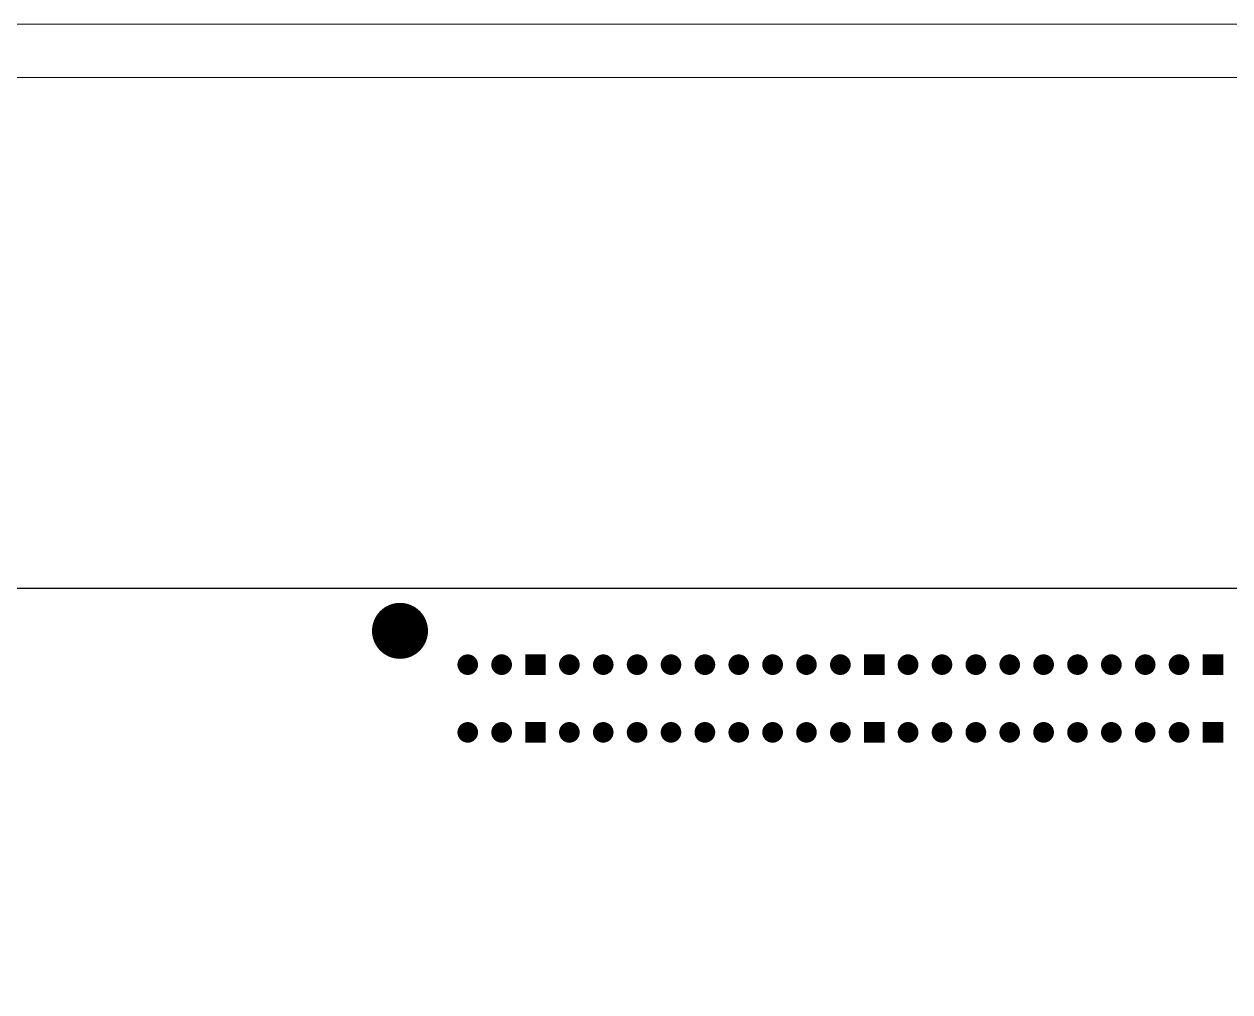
# Model space of a CAD drawing. Extents: x 25 to 880, y 8 to 306.
# Drawn here: x 663.2 to 776.2, y 215.2 to 306 of the extents above; entities that cross this region are included whole.
import ezdxf

# ---------------------------------------------------------------- set-up
doc = ezdxf.new("R2010")
doc.units = 0
doc.header["$MEASUREMENT"] = 0
doc.layers.add('BOT_SILK', color=7, linetype='Continuous')
doc.layers.add('РАМКА', color=7, linetype='Continuous', lineweight=0)

msp = doc.modelspace()

# ---------------------------------------------------------------- linework, layer by layer
at = {"layer": 'BOT_SILK'}
msp.add_lwpolyline([(816.35, 253.07), (525.2, 253.07), (525.2, 124.48), (816.35, 124.48)], close=True, dxfattribs=at)
at = {"layer": 'BOT_SILK', "const_width": 0.25}
for points in [[(700.9, 249.1, -1), (695.9, 249.1, -1)], [(705.59, 245.93, -1), (703.91, 245.93, -1)], [(708.77, 245.93, -1), (707.08, 245.93, -1)], [(715.12, 245.93, -1), (713.43, 245.93, -1)], [(718.29, 245.93, -1), (716.61, 245.93, -1)], [(721.47, 245.93, -1), (719.78, 245.93, -1)], [(724.64, 245.93, -1), (722.96, 245.93, -1)], [(727.82, 245.93, -1), (726.13, 245.93, -1)], [(730.99, 245.93, -1), (729.31, 245.93, -1)], [(734.17, 245.93, -1), (732.48, 245.93, -1)], [(737.34, 245.93, -1), (735.66, 245.93, -1)], [(740.52, 245.93, -1), (738.83, 245.93, -1)], [(746.87, 245.93, -1), (745.18, 245.93, -1)], [(750.04, 245.93, -1), (748.36, 245.93, -1)], [(753.22, 245.93, -1), (751.53, 245.93, -1)], [(756.39, 245.93, -1), (754.71, 245.93, -1)], [(759.57, 245.93, -1), (757.88, 245.93, -1)], [(762.74, 245.93, -1), (761.06, 245.93, -1)], [(765.92, 245.93, -1), (764.23, 245.93, -1)], [(769.09, 245.93, -1), (767.41, 245.93, -1)], [(772.27, 245.93, -1), (770.58, 245.93, -1)], [(705.59, 239.58, -1), (703.91, 239.58, -1)], [(708.77, 239.58, -1), (707.08, 239.58, -1)], [(715.12, 239.58, -1), (713.43, 239.58, -1)], [(718.29, 239.58, -1), (716.61, 239.58, -1)], [(721.47, 239.58, -1), (719.78, 239.58, -1)], [(724.64, 239.58, -1), (722.96, 239.58, -1)], [(727.82, 239.58, -1), (726.13, 239.58, -1)], [(730.99, 239.58, -1), (729.31, 239.58, -1)], [(734.17, 239.58, -1), (732.48, 239.58, -1)], [(737.34, 239.58, -1), (735.66, 239.58, -1)], [(740.52, 239.58, -1), (738.83, 239.58, -1)], [(746.87, 239.58, -1), (745.18, 239.58, -1)], [(750.04, 239.58, -1), (748.36, 239.58, -1)], [(753.22, 239.58, -1), (751.53, 239.58, -1)], [(756.39, 239.58, -1), (754.71, 239.58, -1)], [(759.57, 239.58, -1), (757.88, 239.58, -1)], [(762.74, 239.58, -1), (761.06, 239.58, -1)], [(765.92, 239.58, -1), (764.23, 239.58, -1)], [(769.09, 239.58, -1), (767.41, 239.58, -1)], [(772.27, 239.58, -1), (770.58, 239.58, -1)]]:
    msp.add_lwpolyline(points, format="xyb", close=True, dxfattribs=at)
for points in [[(696.69, 250.93), (696.69, 247.28)], [(696.94, 251.14), (696.94, 247.07)], [(697.19, 251.29), (697.19, 246.91)], [(697.44, 251.41), (697.44, 246.79)], [(697.69, 251.5), (697.69, 246.71)], [(697.94, 251.56), (697.94, 246.65)], [(698.19, 251.59), (698.19, 246.61)], [(698.44, 251.6), (698.44, 246.6)], [(698.69, 251.59), (698.69, 246.62)], [(698.94, 251.54), (698.94, 246.66)], [(699.19, 251.47), (699.19, 246.73)], [(699.44, 251.37), (699.44, 246.83)], [(699.69, 251.24), (699.69, 246.97)], [(699.94, 251.07), (699.94, 247.14)], [(700.19, 250.84), (700.19, 247.36)], [(696.19, 250.28), (696.19, 247.93)], [(696.44, 250.66), (696.44, 247.55)], [(700.44, 250.54), (700.44, 247.67)], [(700.69, 250.09), (700.69, 248.11)], [(695.94, 249.57), (695.94, 248.63)], [(704.19, 246.56), (704.19, 245.29)], [(704.44, 246.71), (704.44, 245.14)], [(704.69, 246.77), (704.69, 245.09)], [(704.94, 246.75), (704.94, 245.11)], [(705.19, 246.64), (705.19, 245.21)], [(705.44, 246.41), (705.44, 245.45)], [(707.19, 246.35), (707.19, 245.51)], [(707.44, 246.62), (707.44, 245.23)], [(707.69, 246.74), (707.69, 245.12)], [(707.94, 246.77), (707.94, 245.09)], [(708.19, 246.73), (708.19, 245.13)], [(708.44, 246.59), (708.44, 245.26)], [(708.69, 246.27), (708.69, 245.58)], [(710.44, 246.77), (710.44, 245.08)], [(710.69, 246.77), (710.69, 245.08)], [(710.94, 246.77), (710.94, 245.08)], [(711.19, 246.77), (711.19, 245.08)], [(711.44, 246.77), (711.44, 245.08)], [(711.69, 246.77), (711.69, 245.08)], [(713.69, 246.54), (713.69, 245.32)], [(713.94, 246.7), (713.94, 245.15)], [(714.19, 246.77), (714.19, 245.09)], [(714.44, 246.75), (714.44, 245.1)], [(714.69, 246.66), (714.69, 245.2)], [(714.94, 246.44), (714.94, 245.42)], [(716.69, 246.3), (716.69, 245.55)], [(716.94, 246.6), (716.94, 245.25)], [(717.19, 246.73), (717.19, 245.12)], [(717.44, 246.77), (717.44, 245.09)], [(717.69, 246.73), (717.69, 245.12)], [(717.94, 246.61), (717.94, 245.25)], [(718.19, 246.32), (718.19, 245.53)], [(719.94, 246.43), (719.94, 245.43)], [(720.19, 246.65), (720.19, 245.2)], [(720.44, 246.75), (720.44, 245.1)], [(720.69, 246.77), (720.69, 245.09)], [(720.94, 246.71), (720.94, 245.15)], [(721.19, 246.55), (721.19, 245.31)], [(723.19, 246.52), (723.19, 245.34)], [(723.44, 246.69), (723.44, 245.16)], [(723.69, 246.76), (723.69, 245.09)], [(723.94, 246.76), (723.94, 245.1)], [(724.19, 246.67), (724.19, 245.18)], [(724.44, 246.47), (724.44, 245.38)], [(726.44, 246.58), (726.44, 245.27)], [(726.69, 246.72), (726.69, 245.13)], [(726.94, 246.77), (726.94, 245.09)], [(727.19, 246.74), (727.19, 245.11)], [(727.44, 246.63), (727.44, 245.23)], [(727.69, 246.37), (727.69, 245.49)], [(729.44, 246.39), (729.44, 245.47)], [(729.69, 246.64), (729.69, 245.22)], [(729.94, 246.75), (729.94, 245.11)], [(730.19, 246.77), (730.19, 245.09)], [(730.44, 246.72), (730.44, 245.14)], [(730.69, 246.57), (730.69, 245.28)], [(732.69, 246.49), (732.69, 245.37)], [(732.94, 246.68), (732.94, 245.18)], [(733.19, 246.76), (733.19, 245.1)], [(733.44, 246.76), (733.44, 245.09)], [(733.69, 246.69), (733.69, 245.17)], [(733.94, 246.5), (733.94, 245.36)], [(735.94, 246.56), (735.94, 245.29)], [(736.19, 246.71), (736.19, 245.14)], [(736.44, 246.77), (736.44, 245.09)], [(736.69, 246.75), (736.69, 245.11)], [(736.94, 246.64), (736.94, 245.21)], [(737.19, 246.41), (737.19, 245.45)], [(738.94, 246.35), (738.94, 245.51)], [(739.19, 246.62), (739.19, 245.23)], [(739.44, 246.74), (739.44, 245.12)], [(739.69, 246.77), (739.69, 245.09)], [(739.94, 246.73), (739.94, 245.13)], [(740.19, 246.59), (740.19, 245.26)], [(740.44, 246.27), (740.44, 245.58)], [(742.19, 246.77), (742.19, 245.08)], [(742.44, 246.77), (742.44, 245.08)], [(742.69, 246.77), (742.69, 245.08)], [(742.94, 246.77), (742.94, 245.08)], [(743.19, 246.77), (743.19, 245.08)], [(743.44, 246.77), (743.44, 245.08)], [(745.44, 246.54), (745.44, 245.32)], [(745.69, 246.7), (745.69, 245.15)], [(745.94, 246.77), (745.94, 245.09)], [(746.19, 246.75), (746.19, 245.1)], [(746.44, 246.66), (746.44, 245.2)], [(746.69, 246.44), (746.69, 245.42)], [(748.44, 246.3), (748.44, 245.55)], [(748.69, 246.6), (748.69, 245.25)], [(748.94, 246.73), (748.94, 245.12)], [(749.19, 246.77), (749.19, 245.09)], [(749.44, 246.73), (749.44, 245.12)], [(749.69, 246.61), (749.69, 245.25)], [(749.94, 246.32), (749.94, 245.53)], [(751.69, 246.43), (751.69, 245.43)], [(751.94, 246.65), (751.94, 245.2)], [(752.19, 246.75), (752.19, 245.1)], [(752.44, 246.77), (752.44, 245.09)], [(752.69, 246.71), (752.69, 245.15)], [(752.94, 246.55), (752.94, 245.31)], [(754.94, 246.52), (754.94, 245.34)], [(755.19, 246.69), (755.19, 245.16)], [(755.44, 246.76), (755.44, 245.09)], [(755.69, 246.76), (755.69, 245.1)], [(755.94, 246.67), (755.94, 245.18)], [(756.19, 246.47), (756.19, 245.38)], [(758.19, 246.58), (758.19, 245.27)], [(758.44, 246.72), (758.44, 245.13)], [(758.69, 246.77), (758.69, 245.09)], [(758.94, 246.74), (758.94, 245.11)], [(759.19, 246.63), (759.19, 245.23)], [(759.44, 246.37), (759.44, 245.49)], [(761.19, 246.39), (761.19, 245.47)], [(761.44, 246.64), (761.44, 245.22)], [(761.69, 246.75), (761.69, 245.11)], [(761.94, 246.77), (761.94, 245.09)], [(762.19, 246.72), (762.19, 245.14)], [(762.44, 246.57), (762.44, 245.28)], [(764.44, 246.49), (764.44, 245.37)], [(764.69, 246.68), (764.69, 245.18)], [(764.94, 246.76), (764.94, 245.1)], [(765.19, 246.76), (765.19, 245.09)], [(765.44, 246.69), (765.44, 245.17)], [(765.69, 246.5), (765.69, 245.36)], [(767.69, 246.56), (767.69, 245.29)], [(767.94, 246.71), (767.94, 245.14)], [(768.19, 246.77), (768.19, 245.09)], [(768.44, 246.75), (768.44, 245.11)], [(768.69, 246.64), (768.69, 245.21)], [(768.94, 246.41), (768.94, 245.45)], [(770.69, 246.35), (770.69, 245.51)], [(770.94, 246.62), (770.94, 245.23)], [(771.19, 246.74), (771.19, 245.12)], [(771.44, 246.77), (771.44, 245.09)], [(771.69, 246.73), (771.69, 245.13)], [(771.94, 246.59), (771.94, 245.26)], [(772.19, 246.27), (772.19, 245.58)], [(773.94, 246.77), (773.94, 245.08)], [(774.19, 246.77), (774.19, 245.08)], [(774.44, 246.77), (774.44, 245.08)], [(774.69, 246.77), (774.69, 245.08)], [(774.94, 246.77), (774.94, 245.08)], [(775.19, 246.77), (775.19, 245.08)], [(703.94, 246.18), (703.94, 245.68)], [(713.44, 246.08), (713.44, 245.78)], [(721.44, 246.13), (721.44, 245.73)], [(726.19, 246.25), (726.19, 245.61)], [(730.94, 246.21), (730.94, 245.65)], [(735.69, 246.18), (735.69, 245.68)], [(745.19, 246.08), (745.19, 245.78)], [(753.19, 246.13), (753.19, 245.73)], [(757.94, 246.25), (757.94, 245.61)], [(762.69, 246.21), (762.69, 245.65)], [(767.44, 246.18), (767.44, 245.68)], [(703.94, 239.83), (703.94, 239.33)], [(704.19, 240.21), (704.19, 238.94)], [(704.44, 240.36), (704.44, 238.79)], [(704.69, 240.42), (704.69, 238.74)], [(704.94, 240.4), (704.94, 238.76)], [(705.19, 240.29), (705.19, 238.86)], [(705.44, 240.06), (705.44, 239.1)], [(707.19, 240), (707.19, 239.16)], [(707.44, 240.27), (707.44, 238.88)], [(707.69, 240.39), (707.69, 238.77)], [(707.94, 240.42), (707.94, 238.74)], [(708.19, 240.38), (708.19, 238.78)], [(708.44, 240.24), (708.44, 238.91)], [(708.69, 239.92), (708.69, 239.23)], [(710.44, 240.42), (710.44, 238.73)], [(710.69, 240.42), (710.69, 238.73)], [(710.94, 240.42), (710.94, 238.73)], [(711.19, 240.42), (711.19, 238.73)], [(711.44, 240.42), (711.44, 238.73)], [(711.69, 240.42), (711.69, 238.73)], [(713.44, 239.73), (713.44, 239.43)], [(713.69, 240.19), (713.69, 238.97)], [(713.94, 240.35), (713.94, 238.8)], [(714.19, 240.42), (714.19, 238.74)], [(714.44, 240.4), (714.44, 238.75)], [(714.69, 240.31), (714.69, 238.85)], [(714.94, 240.09), (714.94, 239.07)], [(716.69, 239.95), (716.69, 239.2)], [(716.94, 240.25), (716.94, 238.9)], [(717.19, 240.38), (717.19, 238.77)], [(717.44, 240.42), (717.44, 238.74)], [(717.69, 240.38), (717.69, 238.77)], [(717.94, 240.26), (717.94, 238.9)], [(718.19, 239.97), (718.19, 239.18)], [(719.94, 240.08), (719.94, 239.08)], [(720.19, 240.3), (720.19, 238.85)], [(720.44, 240.4), (720.44, 238.75)], [(720.69, 240.42), (720.69, 238.74)], [(720.94, 240.36), (720.94, 238.8)], [(721.19, 240.2), (721.19, 238.96)], [(721.44, 239.78), (721.44, 239.38)], [(723.19, 240.17), (723.19, 238.99)], [(723.44, 240.34), (723.44, 238.81)], [(723.69, 240.41), (723.69, 238.74)], [(723.94, 240.41), (723.94, 238.75)], [(724.19, 240.32), (724.19, 238.83)], [(724.44, 240.12), (724.44, 239.03)], [(726.19, 239.9), (726.19, 239.26)], [(726.44, 240.23), (726.44, 238.92)], [(726.69, 240.37), (726.69, 238.78)], [(726.94, 240.42), (726.94, 238.74)], [(727.19, 240.39), (727.19, 238.76)], [(727.44, 240.28), (727.44, 238.88)], [(727.69, 240.02), (727.69, 239.14)], [(729.44, 240.04), (729.44, 239.12)], [(729.69, 240.29), (729.69, 238.87)], [(729.94, 240.4), (729.94, 238.76)], [(730.19, 240.42), (730.19, 238.74)], [(730.44, 240.37), (730.44, 238.79)], [(730.69, 240.22), (730.69, 238.93)], [(730.94, 239.86), (730.94, 239.3)], [(732.69, 240.14), (732.69, 239.02)], [(732.94, 240.33), (732.94, 238.83)], [(733.19, 240.41), (733.19, 238.75)], [(733.44, 240.41), (733.44, 238.74)], [(733.69, 240.34), (733.69, 238.82)], [(733.94, 240.15), (733.94, 239.01)], [(735.69, 239.83), (735.69, 239.33)], [(735.94, 240.21), (735.94, 238.94)], [(736.19, 240.36), (736.19, 238.79)], [(736.44, 240.42), (736.44, 238.74)], [(736.69, 240.4), (736.69, 238.76)], [(736.94, 240.29), (736.94, 238.86)], [(737.19, 240.06), (737.19, 239.1)], [(738.94, 240), (738.94, 239.16)], [(739.19, 240.27), (739.19, 238.88)], [(739.44, 240.39), (739.44, 238.77)], [(739.69, 240.42), (739.69, 238.74)], [(739.94, 240.38), (739.94, 238.78)], [(740.19, 240.24), (740.19, 238.91)], [(740.44, 239.92), (740.44, 239.23)], [(742.19, 240.42), (742.19, 238.73)], [(742.44, 240.42), (742.44, 238.73)], [(742.69, 240.42), (742.69, 238.73)], [(742.94, 240.42), (742.94, 238.73)], [(743.19, 240.42), (743.19, 238.73)], [(743.44, 240.42), (743.44, 238.73)], [(745.19, 239.73), (745.19, 239.43)], [(745.44, 240.19), (745.44, 238.97)], [(745.69, 240.35), (745.69, 238.8)], [(745.94, 240.42), (745.94, 238.74)], [(746.19, 240.4), (746.19, 238.75)], [(746.44, 240.31), (746.44, 238.85)], [(746.69, 240.09), (746.69, 239.07)], [(748.44, 239.95), (748.44, 239.2)], [(748.69, 240.25), (748.69, 238.9)], [(748.94, 240.38), (748.94, 238.77)], [(749.19, 240.42), (749.19, 238.74)], [(749.44, 240.38), (749.44, 238.77)], [(749.69, 240.26), (749.69, 238.9)], [(749.94, 239.97), (749.94, 239.18)], [(751.69, 240.08), (751.69, 239.08)], [(751.94, 240.3), (751.94, 238.85)], [(752.19, 240.4), (752.19, 238.75)], [(752.44, 240.42), (752.44, 238.74)], [(752.69, 240.36), (752.69, 238.8)], [(752.94, 240.2), (752.94, 238.96)], [(753.19, 239.78), (753.19, 239.38)], [(754.94, 240.17), (754.94, 238.99)], [(755.19, 240.34), (755.19, 238.81)], [(755.44, 240.41), (755.44, 238.74)], [(755.69, 240.41), (755.69, 238.75)], [(755.94, 240.32), (755.94, 238.83)], [(756.19, 240.12), (756.19, 239.03)], [(757.94, 239.9), (757.94, 239.26)], [(758.19, 240.23), (758.19, 238.92)], [(758.44, 240.37), (758.44, 238.78)], [(758.69, 240.42), (758.69, 238.74)], [(758.94, 240.39), (758.94, 238.76)], [(759.19, 240.28), (759.19, 238.88)], [(759.44, 240.02), (759.44, 239.14)], [(761.19, 240.04), (761.19, 239.12)], [(761.44, 240.29), (761.44, 238.87)], [(761.69, 240.4), (761.69, 238.76)], [(761.94, 240.42), (761.94, 238.74)], [(762.19, 240.37), (762.19, 238.79)], [(762.44, 240.22), (762.44, 238.93)], [(762.69, 239.86), (762.69, 239.3)], [(764.44, 240.14), (764.44, 239.02)], [(764.69, 240.33), (764.69, 238.83)], [(764.94, 240.41), (764.94, 238.75)], [(765.19, 240.41), (765.19, 238.74)], [(765.44, 240.34), (765.44, 238.82)], [(765.69, 240.15), (765.69, 239.01)], [(767.44, 239.83), (767.44, 239.33)], [(767.69, 240.21), (767.69, 238.94)], [(767.94, 240.36), (767.94, 238.79)], [(768.19, 240.42), (768.19, 238.74)], [(768.44, 240.4), (768.44, 238.76)], [(768.69, 240.29), (768.69, 238.86)], [(768.94, 240.06), (768.94, 239.1)], [(770.69, 240), (770.69, 239.16)], [(770.94, 240.27), (770.94, 238.88)], [(771.19, 240.39), (771.19, 238.77)], [(771.44, 240.42), (771.44, 238.74)], [(771.69, 240.38), (771.69, 238.78)], [(771.94, 240.24), (771.94, 238.91)], [(772.19, 239.92), (772.19, 239.23)], [(773.94, 240.42), (773.94, 238.73)], [(774.19, 240.42), (774.19, 238.73)], [(774.44, 240.42), (774.44, 238.73)], [(774.69, 240.42), (774.69, 238.73)], [(774.94, 240.42), (774.94, 238.73)], [(775.19, 240.42), (775.19, 238.73)]]:
    msp.add_lwpolyline(points, dxfattribs=at)
for points in [[(711.94, 246.77), (710.26, 246.77), (710.26, 245.08), (711.94, 245.08)], [(743.69, 246.77), (742.01, 246.77), (742.01, 245.08), (743.69, 245.08)], [(775.44, 246.77), (773.76, 246.77), (773.76, 245.08), (775.44, 245.08)], [(711.94, 240.42), (710.26, 240.42), (710.26, 238.73), (711.94, 238.73)], [(743.69, 240.42), (742.01, 240.42), (742.01, 238.73), (743.69, 238.73)], [(775.44, 240.42), (773.76, 240.42), (773.76, 238.73), (775.44, 238.73)]]:
    msp.add_lwpolyline(points, close=True, dxfattribs=at)
at = {"layer": 'РАМКА'}
for p, q in [((880, 306), (460, 306)), ((480, 301), (875, 301))]:
    msp.add_line(p, q, dxfattribs=at)

doc.saveas('drawing.dxf')
